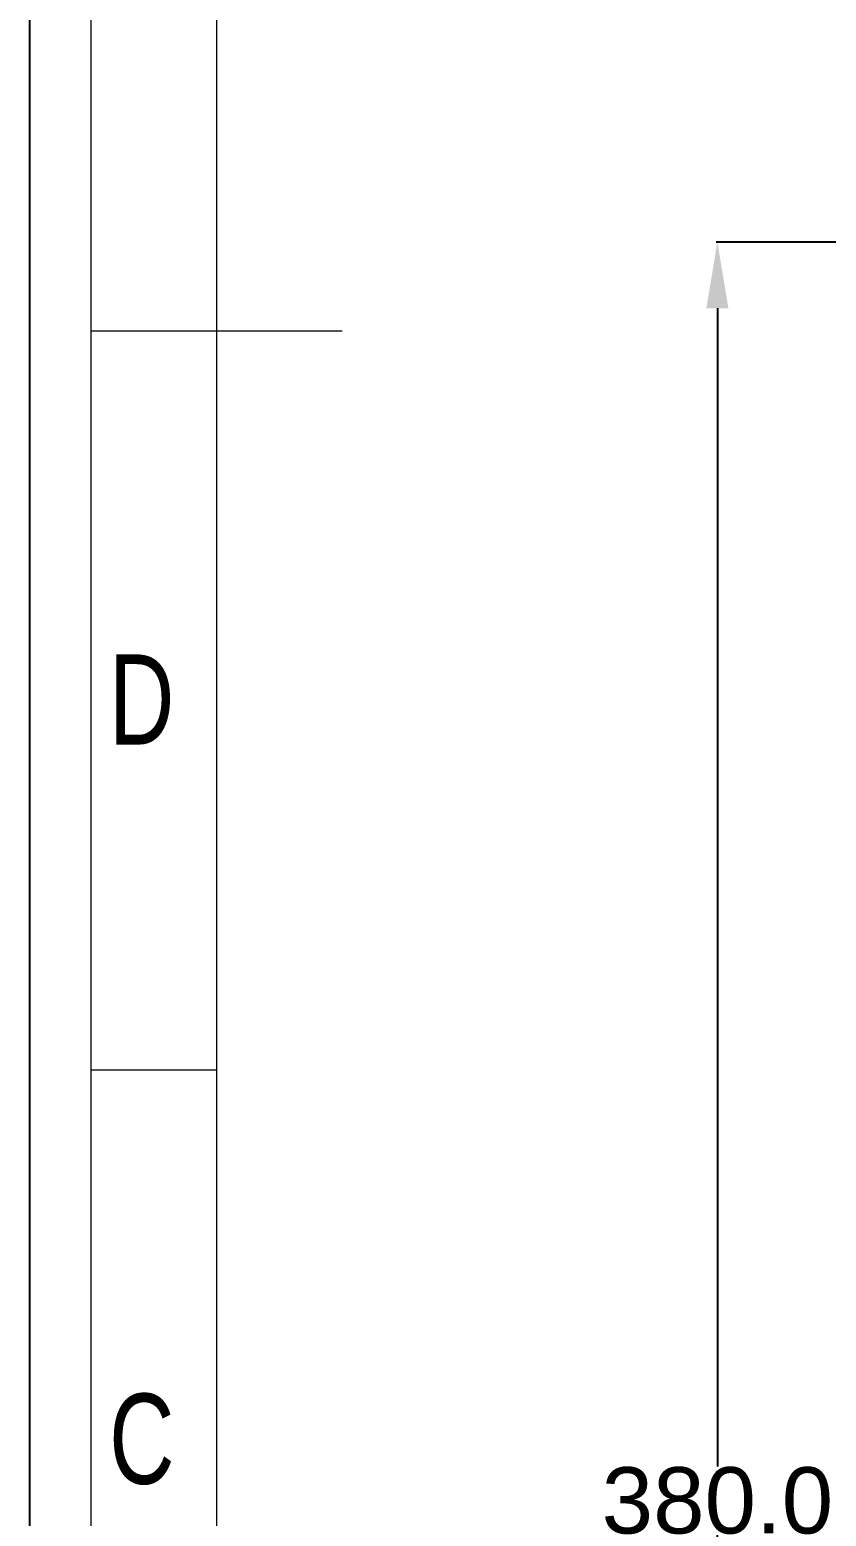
# Model space of a CAD drawing. Header units: millimetres. Extents: x -4200 to 3581, y -7493 to -4075.
# Drawn here: x -346.1 to -225.8, y -4728.6 to -4504.2 of the extents above; entities that cross this region are included whole.
import ezdxf

# ---------------------------------------------------------------- set-up
doc = ezdxf.new("R2010")
doc.units = ezdxf.units.MM
doc.header["$LTSCALE"] = 0.7
doc.linetypes.add('SLD-SOLID', pattern=[0])
doc.layers.add('dim', color=50, linetype='Continuous', lineweight=5)
doc.layers.add('out txt', color=202, linetype='Continuous', lineweight=13)
doc.styles.add('SLDTEXTSTYLE0', font='TXT', dxfattribs={"width": 0.75})
doc.styles.get("Standard").update_dxf_attribs({"font": 'arial.ttf'})
doc.dimstyles.get("Standard").update_dxf_attribs({"dimtxt": 10, "dimasz": 11, "dimexe": 0.18, "dimexo": 0.0625, "dimgap": 0.09, "dimtad": 0, "dimtih": 1, "dimtoh": 1, "dimdec": 1, "dimzin": 0, "dimdsep": 46, "dimtxsty": 'Standard', "dimcen": 0.09, "dimadec": 0, "dimazin": 0, "dimtfac": 1, "dimtdec": 1, "dimtofl": 0, "dimtmove": 0, "dimatfit": 3, "dimfxl": 1, "dimtolj": 1, "dimtzin": 0, "dimarcsym": 0})

# ---------------------------------------------------------------- blocks, each defined once
blk = doc.blocks.new('*D74')
at = {"layer": 'Defpoints', "color": 0, "transparency": 16777216}
for p in [(-219.07, -4536.26), (-242.27, -4916.26), (-219.07, -4916.26)]:
    blk.add_point(p, dxfattribs=at)
at = {"layer": 'dim', "color": 0, "lineweight": -2, "transparency": 16777216}
for p, q in [((-219.13, -4536.26), (-242.45, -4536.26)), ((-242.27, -4546.26), (-242.27, -4721.06)), ((-242.27, -4906.26), (-242.27, -4731.45)), ((-219.13, -4916.26), (-242.45, -4916.26))]:
    blk.add_line(p, q, dxfattribs=at)
at = {"layer": 'dim', "color": 0, "transparency": 16777216}
for points in [[(-243.94, -4546.26), (-240.61, -4546.26), (-242.27, -4536.26)], [(-243.94, -4906.26), (-240.61, -4906.26), (-242.27, -4916.26)]]:
    blk.add_solid(points, dxfattribs=at)
at = {"layer": 'dim', "color": 0, "transparency": 16777216, "insert": (-242.27, -4726.26), "char_height": 10, "attachment_point": 5}
blk.add_mtext('\\A1;380.0', dxfattribs=at)

msp = doc.modelspace()

# ---------------------------------------------------------------- linework, layer by layer
at = {"layer": 'Defpoints', "linetype": 'SLD-SOLID'}
msp.add_lwpolyline([(-346.1, -4075.06), (991.41, -4075.06), (991.41, -5024.24), (-346.1, -5024.24)], close=True, dxfattribs=at)
at = {"layer": 'out txt', "linetype": 'SLD-SOLID'}
for p, q in [((-317.87, -4996.01), (-317.87, -4103.29)), ((-336.84, -4549.65), (-298.9, -4549.65)), ((-317.87, -4661.24), (-336.84, -4661.24))]:
    msp.add_line(p, q, dxfattribs=at)
msp.add_lwpolyline([(-336.84, -4084.32), (982.16, -4084.32), (982.16, -5014.98), (-336.84, -5014.98)], close=True, dxfattribs=at)

# ---------------------------------------------------------------- texts
at = {"layer": 'out txt', "linetype": 'Continuous', "char_height": 13.61, "attachment_point": 2, "style": 'SLDTEXTSTYLE0'}
for s, insert in [('D', (-329.19, -4598.5)), ('C', (-329.17, -4710.09))]:
    msp.add_mtext(s, dxfattribs=dict(at, insert=insert))

# ---------------------------------------------------------------- dimensions: what is measured, and where the dimension line sits
at = {"layer": 'dim'}
dim = msp.add_linear_dim(base=(-242.27, -4916.26), p1=(-219.07, -4536.26), p2=(-219.07, -4916.26), angle=90, dimstyle='Standard', override={"dimasz": 10}, dxfattribs=at)
dim.commit()
dim.dimension.update_dxf_attribs({"geometry": '*D74', "text_midpoint": (-242.27, -4726.26)})

doc.saveas('drawing.dxf')
